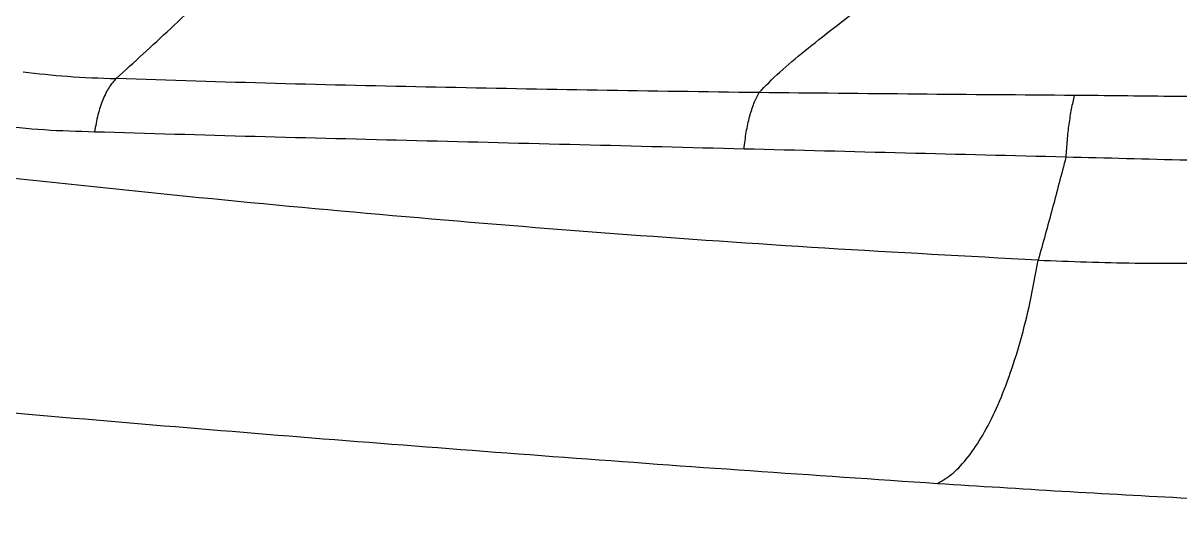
# Model space of a CAD drawing. Extents: x 939 to 1039, y 781 to 934.
# Drawn here: x 981.04 to 989.17, y 812.13 to 815.58 of the extents above; entities that cross this region are included whole.
import ezdxf

# ---------------------------------------------------------------- set-up
doc = ezdxf.new("R2010")
doc.units = 0
doc.header["$MEASUREMENT"] = 0
doc.layers.add('1', color=4, linetype='Continuous')

# ---------------------------------------------------------------- blocks, each defined once
blk = doc.blocks.new('Envoy')
at = {"layer": '1', "color": 3, "linetype": 'Continuous', "lineweight": 25}
for points, knots in [([(43.0392, 16.018), (43.1022, 16.0756), (43.227, 16.1896), (43.4171, 16.3649), (43.557, 16.4981), (43.626, 16.5639)], [0, 0, 0, 0, 0.340293, 0.67444, 1, 1, 1, 1]), ([(47.5563, 15.9195), (47.6027, 15.9673), (47.695, 16.0625), (47.8768, 16.2136), (48.0794, 16.3727), (48.2249, 16.4854), (48.2986, 16.5425)], [0, 0, 0, 0, 0.2486069, 0.4948484, 0.744209, 1, 1, 1, 1]), ([(42.3853, 16.065), (42.4887, 16.0533), (42.7053, 16.0289), (42.9246, 16.0218), (43.0392, 16.018)], [0, 0, 0, 0, 0.47753, 1, 1, 1, 1]), ([(43.0392, 16.018), (43.0221, 15.9992), (42.9878, 15.9614), (42.9443, 15.8723), (42.9087, 15.7658), (42.8944, 15.6837), (42.8872, 15.6426)], [0, 0, 0, 0, 0.250003, 0.5, 0.749997, 1, 1, 1, 1]), ([(47.5563, 15.9195), (47.1769, 15.9245), (46.4176, 15.9347), (45.2847, 15.9567), (44.1573, 15.9815), (43.4117, 16.0059), (43.0392, 16.018)], [0, 0, 0, 0, 0.249884, 0.500052, 0.750191, 1, 1, 1, 1]), ([(49.5177, 14.7422), (49.0171, 14.769), (48.0163, 14.8226), (46.5347, 14.9255), (45.0686, 15.0437), (43.6193, 15.1786), (42.1856, 15.3288), (40.7667, 15.4931), (39.3604, 15.669), (38.4339, 15.7947), (37.9704, 15.8576)], [0, 0, 0, 0, 0.12477, 0.249391, 0.374069, 0.498846, 0.623824, 0.749015, 0.874416, 1, 1, 1, 1]), ([(47.4507, 15.523), (47.4555, 15.5634), (47.4652, 15.644), (47.4894, 15.7521), (47.5194, 15.8475), (47.544, 15.8955), (47.5563, 15.9195)], [0, 0, 0, 0, 0.250001, 0.499998, 0.749998, 1, 1, 1, 1]), ([(49.7714, 15.8997), (49.4035, 15.9025), (48.6634, 15.9081), (47.9268, 15.9157), (47.5563, 15.9195)], [0, 0, 0, 0, 0.497059, 1, 1, 1, 1]), ([(49.7714, 15.8997), (49.764, 15.8681), (49.7494, 15.805), (49.7326, 15.6986), (49.7195, 15.5858), (49.7147, 15.5059), (49.7123, 15.4659)], [0, 0, 0, 0, 0.250001, 0.499999, 0.749995, 1, 1, 1, 1]), ([(55.3759, 15.7797), (55.1384, 15.7876), (54.6574, 15.8035), (53.9402, 15.8243), (53.2243, 15.8429), (52.5173, 15.859), (51.8161, 15.8728), (51.1239, 15.8841), (50.4417, 15.8933), (49.9943, 15.8976), (49.7714, 15.8997)], [0, 0, 0, 0, 0.123719, 0.250651, 0.375216, 0.500608, 0.625947, 0.751265, 0.876018, 1, 1, 1, 1]), ([(42.8872, 15.6426), (42.7687, 15.6459), (42.5343, 15.6524), (42.3037, 15.6764), (42.1897, 15.6883)], [0, 0, 0, 0, 0.505818, 1, 1, 1, 1]), ([(47.4507, 15.523), (47.0659, 15.5328), (46.2962, 15.5522), (45.1513, 15.5813), (44.0134, 15.6094), (43.2627, 15.6315), (42.8872, 15.6426)], [0, 0, 0, 0, 0.249996, 0.499978, 0.74993, 1, 1, 1, 1]), ([(49.7123, 15.4659), (49.3359, 15.4755), (48.579, 15.4947), (47.8282, 15.5136), (47.4507, 15.523)], [0, 0, 0, 0, 0.4972283, 1, 1, 1, 1]), ([(49.7123, 15.4659), (49.681, 15.3449), (49.6182, 15.1027), (49.5512, 14.8624), (49.5177, 14.7422)], [0, 0, 0, 0, 0.4997061, 1, 1, 1, 1]), ([(54.9944, 15.3223), (54.7719, 15.3288), (54.3215, 15.3419), (53.6499, 15.3609), (52.9789, 15.3796), (52.2412, 15.3998), (51.4348, 15.4214), (50.5655, 15.4442), (49.9962, 15.4587), (49.7123, 15.4659)], [0, 0, 0, 0, 0.123709, 0.250499, 0.374857, 0.500034, 0.666742, 0.833786, 1, 1, 1, 1]), ([(49.5177, 14.7422), (49.7442, 14.7338), (50.197, 14.7169), (50.8902, 14.7219), (51.5894, 14.74), (52.2938, 14.7654), (53.0017, 14.7879), (53.7128, 14.8016), (54.1886, 14.7938), (54.4265, 14.7898)], [0, 0, 0, 0, 0.143041, 0.286124, 0.429149, 0.572016, 0.714733, 0.857371, 1, 1, 1, 1]), ([(48.8108, 13.1741), (48.8471, 13.1953), (48.9198, 13.2379), (49.0267, 13.3546), (49.1295, 13.5074), (49.2264, 13.6974), (49.3155, 13.9199), (49.3949, 14.1713), (49.4642, 14.4456), (49.4999, 14.6434), (49.5177, 14.7422)], [0, 0, 0, 0, 0.125001, 0.250001, 0.375, 0.5, 0.624999, 0.749999, 0.874999, 1, 1, 1, 1]), ([(36.1837, 14.2623), (36.6869, 14.2098), (37.6938, 14.1048), (39.225, 13.9533), (40.7737, 13.8067), (42.2376, 13.6755), (43.6125, 13.5588), (44.8943, 13.4556), (46.1878, 13.357), (47.4923, 13.2627), (48.371, 13.2036), (48.8108, 13.1741)], [0, 0, 0, 0, 0.124733, 0.249577, 0.374518, 0.499542, 0.59963, 0.699725, 0.799774, 0.899787, 1, 1, 1, 1]), ([(48.8108, 13.1741), (49.1022, 13.1554), (49.6851, 13.1181), (50.5749, 13.0696), (51.4766, 13.0276), (52.3911, 12.9937), (53.3164, 12.9678), (53.9391, 12.9578), (54.2508, 12.9528)], [0, 0, 0, 0, 0.166132, 0.332411, 0.498832, 0.665491, 0.832548, 1, 1, 1, 1])]:
    blk.add_open_spline(points, degree=3, knots=knots, dxfattribs=at)

msp = doc.modelspace()

# ---------------------------------------------------------------- block references
at = {"layer": '1'}
msp.add_blockref('Envoy', (938.6538, 799.1744), dxfattribs=at)

doc.saveas('drawing.dxf')
